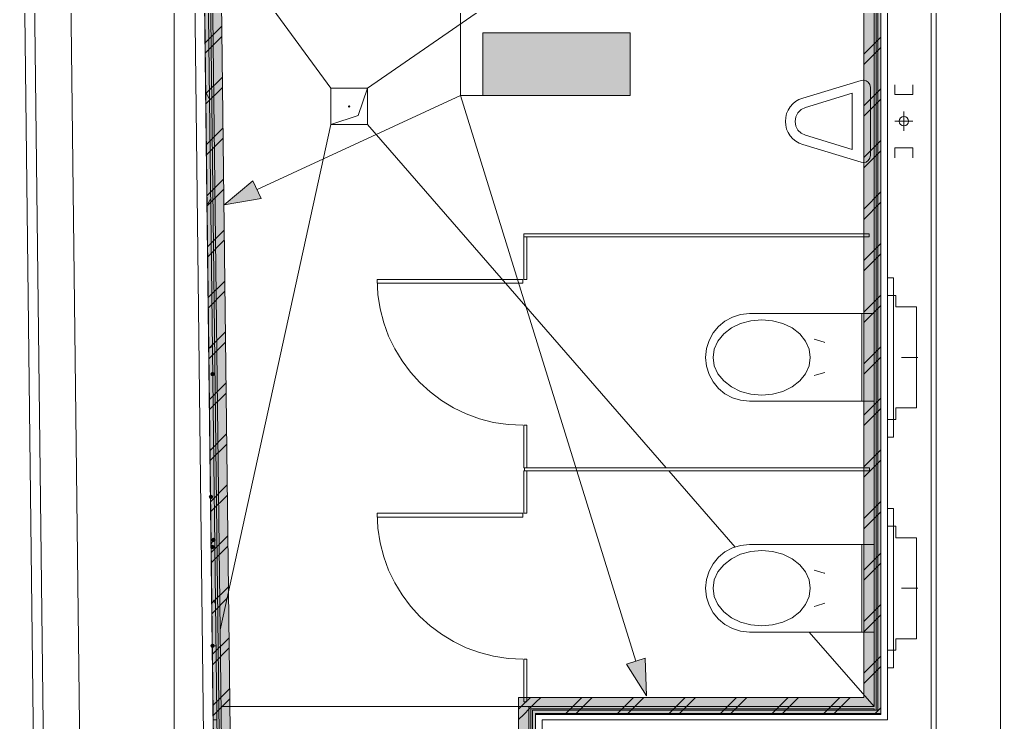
# Model space of a CAD drawing. Header units: millimetres. Extents: x 0 to 1189, y 0 to 841.
# Drawn here: x 681.82 to 722.17, y 448.35 to 477.25 of the extents above; entities that cross this region are included whole.
import ezdxf

# ---------------------------------------------------------------- set-up
doc = ezdxf.new("R2010")
doc.units = ezdxf.units.MM

msp = doc.modelspace()

# ---------------------------------------------------------------- hatches: boundary and pattern name
at = {"true_color": 0xcccccc}
h = msp.add_hatch(color=254, dxfattribs=at)
h.dxf.hatch_style = 2
h.paths.add_polyline_path([(716.557095, 487.334515), (717.257096, 487.334515), (717.257096, 449.377457), (716.557095, 449.377457)])
h = msp.add_hatch(color=254, dxfattribs=at)
h.dxf.hatch_style = 2
h.paths.add_polyline_path([(689.383053, 481.434506), (690.083054, 481.434506), (690.880056, 414.641404), (690.180054, 414.641404)])
at = {"true_color": 0xffffff}
h = msp.add_hatch(color=7, dxfattribs=at)
h.dxf.hatch_style = 2
h.paths.add_polyline_path([(700.874071, 476.717499), (706.93508, 476.717499), (706.93508, 474.129495), (700.874071, 474.129495)])
h = msp.add_hatch(color=7, dxfattribs=at)
h.dxf.hatch_style = 2
h.paths.add_polyline_path([(700.874071, 476.717499), (706.93508, 476.717499), (706.93508, 474.129495), (700.874071, 474.129495)])
h = msp.add_hatch(color=7, dxfattribs=at)
h.dxf.hatch_style = 2
h.paths.add_polyline_path([(700.874071, 476.717499), (706.93508, 476.717499), (706.93508, 474.129495), (700.874071, 474.129495)])
at = {"true_color": 0x0077b0}
h = msp.add_hatch(color=144, dxfattribs=at)
h.dxf.hatch_style = 2
h.paths.add_polyline_path([(701.177773, 476.736153), (702.18815, 476.736153), (702.261875, 476.710591), (702.286818, 476.634178), (702.286818, 474.816822), (702.261875, 474.742063), (702.18815, 474.718154), (702.111738, 474.742063), (702.086175, 474.816822), (702.086175, 476.532755), (701.279196, 476.532755), (701.279196, 474.816822), (701.253909, 474.742063), (701.177773, 474.718154), (701.101636, 474.742063), (701.076349, 474.816822), (701.076349, 476.634178), (701.101636, 476.710591)])
h = msp.add_hatch(color=144, dxfattribs=at)
h.dxf.hatch_style = 2
h.paths.add_polyline_path([(701.177773, 476.736153), (702.18815, 476.736153), (702.261875, 476.710591), (702.286818, 476.634178), (702.286818, 474.816822), (702.261875, 474.742063), (702.18815, 474.718154), (702.111738, 474.742063), (702.086175, 474.816822), (702.086175, 476.532755), (701.279196, 476.532755), (701.279196, 474.816822), (701.253909, 474.742063), (701.177773, 474.718154), (701.101636, 474.742063), (701.076349, 474.816822), (701.076349, 476.634178), (701.101636, 476.710591)])
h = msp.add_hatch(color=144, dxfattribs=at)
h.dxf.hatch_style = 2
h.paths.add_polyline_path([(701.177773, 476.736153), (702.18815, 476.736153), (702.261875, 476.710591), (702.286818, 476.634178), (702.286818, 474.816822), (702.261875, 474.742063), (702.18815, 474.718154), (702.111738, 474.742063), (702.086175, 474.816822), (702.086175, 476.532755), (701.279196, 476.532755), (701.279196, 474.816822), (701.253909, 474.742063), (701.177773, 474.718154), (701.101636, 474.742063), (701.076349, 474.816822), (701.076349, 476.634178), (701.101636, 476.710591)])
h = msp.add_hatch(color=144, dxfattribs=at)
h.dxf.hatch_style = 2
h.paths.add_polyline_path([(702.691653, 474.816822), (702.691653, 476.634178), (702.71694, 476.710591), (702.793077, 476.736153), (702.869214, 476.710591), (702.894501, 476.634178), (702.894501, 475.928623), (703.70148, 475.928623), (703.70148, 476.634178), (703.727042, 476.710591), (703.803455, 476.736153), (703.87718, 476.710591), (703.902122, 476.634178), (703.902122, 474.816822), (703.87718, 474.742063), (703.803455, 474.718154), (703.727042, 474.742063), (703.70148, 474.816822), (703.70148, 475.725776), (702.894501, 475.725776), (702.894501, 474.816822), (702.869214, 474.742063), (702.793077, 474.718154), (702.71694, 474.742063)])
h = msp.add_hatch(color=144, dxfattribs=at)
h.dxf.hatch_style = 2
h.paths.add_polyline_path([(702.691653, 474.816822), (702.691653, 476.634178), (702.71694, 476.710591), (702.793077, 476.736153), (702.869214, 476.710591), (702.894501, 476.634178), (702.894501, 475.928623), (703.70148, 475.928623), (703.70148, 476.634178), (703.727042, 476.710591), (703.803455, 476.736153), (703.87718, 476.710591), (703.902122, 476.634178), (703.902122, 474.816822), (703.87718, 474.742063), (703.803455, 474.718154), (703.727042, 474.742063), (703.70148, 474.816822), (703.70148, 475.725776), (702.894501, 475.725776), (702.894501, 474.816822), (702.869214, 474.742063), (702.793077, 474.718154), (702.71694, 474.742063)])
h = msp.add_hatch(color=144, dxfattribs=at)
h.dxf.hatch_style = 2
h.paths.add_polyline_path([(702.691653, 474.816822), (702.691653, 476.634178), (702.71694, 476.710591), (702.793077, 476.736153), (702.869214, 476.710591), (702.894501, 476.634178), (702.894501, 475.928623), (703.70148, 475.928623), (703.70148, 476.634178), (703.727042, 476.710591), (703.803455, 476.736153), (703.87718, 476.710591), (703.902122, 476.634178), (703.902122, 474.816822), (703.87718, 474.742063), (703.803455, 474.718154), (703.727042, 474.742063), (703.70148, 474.816822), (703.70148, 475.725776), (702.894501, 475.725776), (702.894501, 474.816822), (702.869214, 474.742063), (702.793077, 474.718154), (702.71694, 474.742063)])
h = msp.add_hatch(color=144, dxfattribs=at)
h.dxf.hatch_style = 2
h.paths.add_polyline_path([(706.226704, 476.736153), (706.327137, 476.727118), (706.420388, 476.699842), (706.505679, 476.654065), (706.582238, 476.58953), (706.647204, 476.511447), (706.693928, 476.425819), (706.722152, 476.332336), (706.731617, 476.230689), (706.708466, 476.086477), (706.639013, 475.940198), (706.004013, 474.918796), (706.630194, 474.918796), (706.70633, 474.893234), (706.731617, 474.816822), (706.70633, 474.742063), (706.630194, 474.718154), (705.823215, 474.718154), (705.747078, 474.742063), (705.721791, 474.816822), (705.738328, 474.876353), (706.478058, 476.064222), (706.516023, 476.146629), (706.52877, 476.230689), (706.507273, 476.347615), (706.441127, 476.445112), (706.343631, 476.511257), (706.226704, 476.532755), (706.142007, 476.516925), (706.06134, 476.469365), (705.984393, 476.389973), (705.910858, 476.278645), (705.874478, 476.243091), (705.823215, 476.230689), (705.747078, 476.256251), (705.721791, 476.332664), (705.730059, 476.3718), (705.832155, 476.531282), (705.948616, 476.645134), (706.07996, 476.713407)])
h = msp.add_hatch(color=144, dxfattribs=at)
h.dxf.hatch_style = 2
h.paths.add_polyline_path([(706.226704, 476.736153), (706.327137, 476.727118), (706.420388, 476.699842), (706.505679, 476.654065), (706.582238, 476.58953), (706.647204, 476.511447), (706.693928, 476.425819), (706.722152, 476.332336), (706.731617, 476.230689), (706.708466, 476.086477), (706.639013, 475.940198), (706.004013, 474.918796), (706.630194, 474.918796), (706.70633, 474.893234), (706.731617, 474.816822), (706.70633, 474.742063), (706.630194, 474.718154), (705.823215, 474.718154), (705.747078, 474.742063), (705.721791, 474.816822), (705.738328, 474.876353), (706.478058, 476.064222), (706.516023, 476.146629), (706.52877, 476.230689), (706.507273, 476.347615), (706.441127, 476.445112), (706.343631, 476.511257), (706.226704, 476.532755), (706.142007, 476.516925), (706.06134, 476.469365), (705.984393, 476.389973), (705.910858, 476.278645), (705.874478, 476.243091), (705.823215, 476.230689), (705.747078, 476.256251), (705.721791, 476.332664), (705.730059, 476.3718), (705.832155, 476.531282), (705.948616, 476.645134), (706.07996, 476.713407)])
h = msp.add_hatch(color=144, dxfattribs=at)
h.dxf.hatch_style = 2
h.paths.add_polyline_path([(706.226704, 476.736153), (706.327137, 476.727118), (706.420388, 476.699842), (706.505679, 476.654065), (706.582238, 476.58953), (706.647204, 476.511447), (706.693928, 476.425819), (706.722152, 476.332336), (706.731617, 476.230689), (706.708466, 476.086477), (706.639013, 475.940198), (706.004013, 474.918796), (706.630194, 474.918796), (706.70633, 474.893234), (706.731617, 474.816822), (706.70633, 474.742063), (706.630194, 474.718154), (705.823215, 474.718154), (705.747078, 474.742063), (705.721791, 474.816822), (705.738328, 474.876353), (706.478058, 476.064222), (706.516023, 476.146629), (706.52877, 476.230689), (706.507273, 476.347615), (706.441127, 476.445112), (706.343631, 476.511257), (706.226704, 476.532755), (706.142007, 476.516925), (706.06134, 476.469365), (705.984393, 476.389973), (705.910858, 476.278645), (705.874478, 476.243091), (705.823215, 476.230689), (705.747078, 476.256251), (705.721791, 476.332664), (705.730059, 476.3718), (705.832155, 476.531282), (705.948616, 476.645134), (706.07996, 476.713407)])
h = msp.add_hatch(color=144, dxfattribs=at)
h.dxf.hatch_style = 2
h.paths.add_polyline_path([(705.215361, 475.220311), (704.408381, 475.220311), (704.332245, 475.245874), (704.306958, 475.322286), (704.332245, 475.398423), (704.408381, 475.42371), (705.215361, 475.42371), (705.291497, 475.398423), (705.316784, 475.322286), (705.291497, 475.245874)])
h = msp.add_hatch(color=144, dxfattribs=at)
h.dxf.hatch_style = 2
h.paths.add_polyline_path([(705.215361, 475.220311), (704.408381, 475.220311), (704.332245, 475.245874), (704.306958, 475.322286), (704.332245, 475.398423), (704.408381, 475.42371), (705.215361, 475.42371), (705.291497, 475.398423), (705.316784, 475.322286), (705.291497, 475.245874)])
h = msp.add_hatch(color=144, dxfattribs=at)
h.dxf.hatch_style = 2
h.paths.add_polyline_path([(705.215361, 475.220311), (704.408381, 475.220311), (704.332245, 475.245874), (704.306958, 475.322286), (704.332245, 475.398423), (704.408381, 475.42371), (705.215361, 475.42371), (705.291497, 475.398423), (705.316784, 475.322286), (705.291497, 475.245874)])
h = msp.add_hatch(color=144, dxfattribs=at)
h.dxf.hatch_style = 2
h.paths.add_polyline_path([(690.232055, 469.640488), (691.420056, 470.62949), (691.755057, 469.902489)])
h = msp.add_hatch(color=7)
h.dxf.hatch_style = 2
h.paths.add_polyline_path([(689.757054, 462.763478), (689.693491, 462.73704), (689.667054, 462.673478), (689.693491, 462.609915), (689.757054, 462.583477), (689.827616, 462.609915), (689.854054, 462.673478), (689.827616, 462.73704)])
h = msp.add_hatch(color=7)
h.dxf.hatch_style = 2
h.paths.add_polyline_path([(689.757054, 462.763478), (689.693491, 462.73704), (689.667054, 462.673478), (689.693491, 462.609915), (689.757054, 462.583477), (689.820616, 462.609915), (689.847054, 462.673478), (689.820616, 462.73704)])
h = msp.add_hatch(color=7)
h.dxf.hatch_style = 2
h.paths.add_polyline_path([(689.757054, 462.763478), (689.693491, 462.73704), (689.667054, 462.673478), (689.693491, 462.609915), (689.757054, 462.583477), (689.820616, 462.609915), (689.847054, 462.673478), (689.820616, 462.73704)])
h = msp.add_hatch(color=7)
h.dxf.hatch_style = 2
h.paths.add_polyline_path([(689.693054, 457.71347), (689.629491, 457.687032), (689.603054, 457.62347), (689.629491, 457.559907), (689.693054, 457.53347), (689.756616, 457.559907), (689.783054, 457.62347), (689.756616, 457.687032)])
h = msp.add_hatch(color=7)
h.dxf.hatch_style = 2
h.paths.add_polyline_path([(689.757054, 455.651467), (689.693491, 455.625029), (689.667054, 455.561467), (689.693491, 455.497904), (689.757054, 455.471467), (689.820616, 455.497904), (689.847054, 455.561467), (689.820616, 455.625029)])
h = msp.add_hatch(color=7)
h.dxf.hatch_style = 2
h.paths.add_polyline_path([(689.800054, 455.944467), (689.736491, 455.91803), (689.710054, 455.854467), (689.736491, 455.790905), (689.800054, 455.764467), (689.863616, 455.790905), (689.890054, 455.854467), (689.863616, 455.91803)])
h = msp.add_hatch(color=7)
h.dxf.hatch_style = 2
h.paths.add_polyline_path([(689.757054, 451.587461), (689.693491, 451.561023), (689.667054, 451.49746), (689.693491, 451.433898), (689.757054, 451.40746), (689.820616, 451.433898), (689.847054, 451.49746), (689.820616, 451.561023)])
h = msp.add_hatch(color=7)
h.dxf.hatch_style = 2
h.paths.add_polyline_path([(689.757054, 451.587461), (689.693491, 451.561023), (689.667054, 451.49746), (689.693491, 451.433898), (689.757054, 451.40746), (689.820616, 451.433898), (689.847054, 451.49746), (689.820616, 451.561023)])
h = msp.add_hatch(color=144, dxfattribs=at)
h.dxf.hatch_style = 2
h.paths.add_polyline_path([(707.611081, 449.440457), (706.78708, 450.748459), (707.551081, 450.98546)])
at = {"true_color": 0xcccccc}
h = msp.add_hatch(color=254, dxfattribs=at)
h.dxf.hatch_style = 2
h.paths.add_polyline_path([(702.350073, 449.377457), (703.050074, 449.377457), (703.050074, 448.677456)])
h = msp.add_hatch(color=254, dxfattribs=at)
h.dxf.hatch_style = 2
h.paths.add_polyline_path([(702.350073, 448.677456), (702.350073, 449.377457), (703.050074, 448.677456)])
h = msp.add_hatch(color=254, dxfattribs=at)
h.dxf.hatch_style = 2
h.paths.add_polyline_path([(716.557095, 449.377457), (716.557095, 448.677456), (703.050074, 448.677456), (703.050074, 449.377457)])
h = msp.add_hatch(color=254, dxfattribs=at)
h.dxf.hatch_style = 2
h.paths.add_polyline_path([(716.557095, 449.377457), (717.257096, 449.377457), (717.257096, 448.677456)])
h = msp.add_hatch(color=254, dxfattribs=at)
h.dxf.hatch_style = 2
h.paths.add_polyline_path([(716.557095, 448.677456), (716.557095, 449.377457), (717.257096, 448.677456)])
h = msp.add_hatch(color=254, dxfattribs=at)
h.dxf.hatch_style = 2
h.paths.add_polyline_path([(702.350073, 448.677456), (703.050074, 448.677456), (703.050074, 446.887453), (702.350073, 446.887453)])

# ---------------------------------------------------------------- linework, layer by layer
at = {"color": 7, "lineweight": 0}
for points in [[(722.173103, 251.095154), (722.173103, 498.901533)], [(681.819042, 496.134529), (682.574043, 432.105431)], [(688.173051, 251.095154), (688.173051, 495.459528)], [(682.974043, 432.120431), (682.240042, 494.434526)], [(684.474046, 432.127431), (683.740045, 494.434526)], [(688.906052, 488.834518), (689.569054, 432.587432)], [(719.327099, 443.507448), (719.327099, 488.834518)], [(719.527099, 488.834518), (719.527099, 413.741403)], [(717.127096, 448.847456), (717.127096, 488.034516)], [(717.257096, 448.717456), (717.257096, 488.034516)], [(717.257096, 449.377457), (717.257096, 488.034516)], [(717.527096, 448.447456), (717.527096, 488.034516)], [(715.341093, 487.704516), (696.127064, 474.434496)], [(716.977095, 487.869516), (716.977095, 448.997457)], [(717.067096, 487.869516), (717.067096, 448.847456)], [(716.557095, 487.334515), (716.557095, 449.377457)], [(689.386053, 482.043507), (689.968054, 432.602432)], [(690.119054, 432.594432), (689.536053, 482.044507)], [(690.209054, 432.595432), (689.626054, 482.045507)], [(690.299055, 432.596432), (689.717054, 481.984507)], [(689.383053, 481.434506), (690.180054, 414.641404)], [(690.880056, 414.641404), (690.083054, 481.434506)], [(689.725054, 481.124506), (694.627061, 474.434496)], [(689.444053, 476.292498), (690.136054, 476.984499)], [(689.449053, 475.873498), (690.141054, 476.564499)], [(716.557095, 475.828498), (717.257096, 476.528499)], [(716.557095, 475.403497), (717.257096, 476.103498)], [(689.469053, 474.196495), (690.161054, 474.887496)], [(716.440095, 474.753496), (714.038091, 474.027495)], [(716.440095, 474.753496), (716.527095, 474.765496), (716.644001, 474.741965), (716.739345, 474.677746), (716.803564, 474.582402), (716.827095, 474.465496)], [(717.827097, 474.575496), (717.827097, 474.175495)], [(718.577098, 474.175495), (718.577098, 474.575496)], [(689.474053, 473.776495), (690.166054, 474.468496)], [(689.620054, 474.005495), (689.478053, 474.251495)], [(694.627061, 472.934493), (694.627061, 474.434496)], [(694.627061, 474.434496), (696.127064, 474.434496)], [(696.127064, 474.434496), (694.627061, 474.434496)], [(694.627061, 474.434496), (694.627061, 472.934493)], [(696.127064, 474.434496), (695.752063, 473.309494)], [(696.127064, 474.434496), (696.127064, 472.934493)], [(696.127064, 472.934493), (696.127064, 474.434496)], [(716.077094, 474.225495), (714.154091, 473.644494)], [(716.077094, 471.914492), (716.077094, 474.225495)], [(716.557095, 473.706494), (717.257096, 474.406495)], [(716.827095, 471.676491), (716.827095, 474.465496)], [(717.827097, 474.175495), (718.577098, 474.175495)], [(714.040091, 472.112492), (713.888007, 472.171701), (713.750231, 472.253164), (713.628604, 472.354385), (713.524965, 472.472868), (713.441154, 472.606116), (713.379012, 472.751634), (713.340377, 472.906925), (713.32709, 473.069493), (713.340332, 473.232023), (713.37884, 473.387228), (713.440785, 473.53266), (713.52434, 473.665869), (713.627676, 473.784407), (713.748965, 473.885823), (713.88638, 473.967669), (714.038091, 474.027495)], [(716.557095, 473.282494), (717.257096, 473.982495)], [(695.352062, 473.684494), (695.377062, 473.709494), (695.402062, 473.684494)], [(695.352062, 473.684494), (695.365062, 473.706494)], [(695.402062, 473.684494), (695.377062, 473.659494), (695.352062, 473.684494)], [(695.401062, 473.678494), (695.377062, 473.659494), (695.365062, 473.663494)], [(695.377062, 473.709494), (695.401062, 473.691494)], [(714.155091, 472.495493), (713.98106, 472.579977), (713.845841, 472.711618), (713.758247, 472.878696), (713.72709, 473.069493), (713.75809, 473.260306), (713.845341, 473.427494), (713.980216, 473.559432), (714.154091, 473.644494)], [(718.202097, 472.675493), (718.202097, 473.475494)], [(695.752063, 473.309494), (694.627061, 472.934493)], [(718.577098, 473.075493), (717.827097, 473.075493)], [(689.494053, 472.099492), (690.186054, 472.791493)], [(690.068054, 452.155461), (694.627061, 472.934493)], [(696.127064, 472.934493), (694.627061, 472.934493)], [(694.627061, 472.934493), (696.127064, 472.934493)], [(696.127064, 472.934493), (708.424082, 458.817472)], [(689.499053, 471.680491), (690.191054, 472.372492)], [(714.155091, 472.495493), (716.077094, 471.914492)], [(716.557095, 471.585491), (717.257096, 472.285492)], [(714.040091, 472.112492), (716.440095, 471.387491)], [(716.557095, 471.161491), (717.257096, 471.861492)], [(717.827097, 471.975492), (718.577098, 471.975492)], [(717.827097, 471.575491), (717.827097, 471.975492)], [(718.577098, 471.975492), (718.577098, 471.575491)], [(716.827095, 471.676491), (716.803564, 471.557585), (716.739345, 471.462241), (716.644001, 471.398022), (716.527095, 471.374491), (716.440095, 471.387491)], [(689.519053, 470.003489), (690.211054, 470.69549)], [(689.524053, 469.584488), (690.216054, 470.275489)], [(716.557095, 469.464488), (717.257096, 470.164489)], [(689.679054, 469.869489), (689.569054, 469.679488)], [(716.557095, 469.039487), (717.257096, 469.739488)], [(689.544053, 467.907486), (690.236055, 468.598487)], [(689.549053, 467.487485), (690.241055, 468.179486)], [(716.770095, 468.437486), (702.570073, 468.437486)], [(702.570073, 468.437486), (702.570073, 468.317486)], [(702.570073, 468.317486), (716.770095, 468.317486)], [(702.570073, 468.317486), (702.570073, 466.567484)], [(702.690074, 468.317486), (702.570073, 468.317486)], [(702.690074, 466.567484), (702.690074, 468.317486)], [(716.770095, 468.317486), (716.770095, 468.437486)], [(716.557095, 467.342485), (717.257096, 468.042486)], [(716.557095, 466.918484), (717.257096, 467.618485)], [(689.569054, 465.810482), (690.261055, 466.502483)], [(702.530073, 460.567474), (701.916559, 460.598449), (701.320778, 460.689361), (700.745746, 460.837198), (700.194476, 461.038944), (699.669983, 461.291584), (699.175283, 461.592105), (698.713389, 461.937491), (698.287317, 462.324727), (697.90008, 462.750799), (697.554695, 463.212693), (697.254174, 463.707394), (697.001534, 464.231886), (696.799788, 464.783156), (696.651951, 465.358189), (696.561038, 465.953969), (696.530064, 466.567484)], [(696.530064, 466.407483), (696.530064, 466.567484)], [(702.530073, 466.567484), (696.530064, 466.567484)], [(702.530073, 466.407483), (702.530073, 466.567484)], [(702.570073, 466.567484), (702.690074, 466.567484)], [(717.527096, 466.635484), (717.777097, 466.635484)], [(717.777097, 466.635484), (717.777097, 460.085474)], [(702.530073, 466.407483), (696.530064, 466.407483)], [(689.574054, 465.391482), (690.266055, 466.083483)], [(716.557095, 465.221481), (717.257096, 465.921483)], [(717.527096, 465.910483), (717.867097, 465.910483)], [(717.867097, 465.910483), (717.867097, 465.440482)], [(716.557095, 464.797481), (717.257096, 465.497482)], [(717.867097, 465.440482), (718.717098, 465.440482)], [(718.717098, 465.440482), (718.717098, 461.280475)], [(711.846088, 461.560476), (711.483357, 461.59705), (711.145493, 461.701945), (710.839738, 461.867918), (710.573336, 462.087727), (710.353527, 462.354129), (710.187554, 462.659884), (710.082659, 462.997748), (710.046085, 463.360479), (710.082659, 463.72321), (710.187554, 464.061073), (710.353527, 464.366828), (710.573336, 464.633231), (710.839738, 464.853039), (711.145493, 465.019012), (711.483357, 465.123907), (711.846088, 465.160481)], [(716.977095, 465.160481), (711.846088, 465.160481)], [(711.907088, 464.871481), (712.352088, 464.910481)], [(712.352088, 464.910481), (712.797089, 464.871481)], [(716.477095, 461.560476), (716.477095, 465.160481)], [(716.477095, 465.160481), (716.977095, 465.160481)], [(710.789086, 464.32748), (711.105086, 464.57248)], [(711.105086, 464.57248), (711.484087, 464.757481)], [(711.484087, 464.757481), (711.907088, 464.871481)], [(712.797089, 464.871481), (713.22009, 464.757481)], [(713.22009, 464.757481), (713.59909, 464.57248)], [(713.59909, 464.57248), (713.916091, 464.32748)], [(689.594054, 463.714479), (690.286055, 464.40648)], [(710.550086, 464.03348), (710.789086, 464.32748)], [(713.916091, 464.32748), (714.154091, 464.03348)], [(714.515092, 464.11048), (714.929092, 463.98348)], [(689.599054, 463.295479), (690.291055, 463.98748)], [(689.750054, 463.895479), (689.669054, 463.755479)], [(710.352085, 463.360479), (710.402085, 463.705479)], [(710.402085, 463.705479), (710.550086, 464.03348)], [(714.154091, 464.03348), (714.302091, 463.705479)], [(714.302091, 463.705479), (714.352091, 463.360479)], [(714.929092, 463.98348), (714.955092, 463.97848)], [(716.557095, 463.100478), (717.257096, 463.800479)], [(710.402085, 463.015478), (710.352085, 463.360479)], [(714.352091, 463.360479), (714.302091, 463.015478)], [(716.557095, 462.675478), (717.257096, 463.375479)], [(718.100097, 463.360479), (718.780098, 463.360479)], [(710.550086, 462.688478), (710.402085, 463.015478)], [(714.302091, 463.015478), (714.154091, 462.688478)], [(710.789086, 462.394477), (710.550086, 462.688478)], [(714.154091, 462.688478), (713.916091, 462.394477)], [(714.601092, 462.644478), (714.515092, 462.610477)], [(714.955092, 462.743478), (714.601092, 462.644478)], [(689.619054, 461.618476), (690.311055, 462.309477)], [(711.105086, 462.148477), (710.789086, 462.394477)], [(711.484087, 461.964476), (711.105086, 462.148477)], [(713.59909, 462.148477), (713.22009, 461.964476)], [(713.916091, 462.394477), (713.59909, 462.148477)], [(689.624054, 461.198475), (690.316055, 461.890476)], [(711.907088, 461.849476), (711.484087, 461.964476)], [(712.352088, 461.810476), (711.907088, 461.849476)], [(712.797089, 461.849476), (712.352088, 461.810476)], [(713.22009, 461.964476), (712.797089, 461.849476)], [(716.557095, 460.978475), (717.257096, 461.678476)], [(711.846088, 461.560476), (716.977095, 461.560476)], [(716.977095, 461.560476), (716.477095, 461.560476)], [(716.557095, 460.554474), (717.257096, 461.254475)], [(717.867097, 461.280475), (717.867097, 460.810475)], [(718.717098, 461.280475), (717.867097, 461.280475)], [(702.570073, 460.567474), (702.570073, 458.817472)], [(702.690074, 460.567474), (702.570073, 460.567474)], [(702.690074, 458.817472), (702.690074, 460.567474)], [(717.867097, 460.810475), (717.527096, 460.810475)], [(689.644054, 459.521473), (690.336055, 460.213474)], [(717.777097, 460.085474), (717.527096, 460.085474)], [(689.649054, 459.102472), (690.341055, 459.794473)], [(689.757054, 459.625473), (689.800054, 459.625473)], [(716.557095, 458.857472), (717.257096, 459.557473)], [(716.557095, 458.433471), (717.257096, 459.133472)], [(702.570073, 458.817472), (702.690074, 458.817472)], [(702.570073, 458.697471), (702.570073, 456.947469)], [(702.690074, 458.697471), (702.570073, 458.697471)], [(716.790095, 458.817472), (702.590073, 458.817472)], [(702.590073, 458.817472), (702.590073, 458.697471)], [(702.590073, 458.697471), (716.790095, 458.697471)], [(702.690074, 456.947469), (702.690074, 458.697471)], [(708.528082, 458.697471), (711.265087, 455.555467)], [(716.790095, 458.697471), (716.790095, 458.817472)], [(689.669054, 457.42547), (690.361055, 458.117471)], [(689.693054, 457.62347), (689.673054, 457.65647)], [(689.674054, 457.006469), (690.366055, 457.69847)], [(716.557095, 456.736468), (717.257096, 457.43647)], [(702.530073, 450.94746), (701.916559, 450.978434), (701.320778, 451.069347), (700.745746, 451.217183), (700.194476, 451.418929), (699.669983, 451.67157), (699.175283, 451.97209), (698.713389, 452.317476), (698.287317, 452.704712), (697.90008, 453.130785), (697.554695, 453.592679), (697.254174, 454.087379), (697.001534, 454.611871), (696.799788, 455.163141), (696.651951, 455.738174), (696.561038, 456.333955), (696.530064, 456.947469)], [(696.530064, 456.787469), (696.530064, 456.947469)], [(702.530073, 456.947469), (696.530064, 456.947469)], [(702.530073, 456.787469), (702.530073, 456.947469)], [(702.570073, 456.947469), (702.690074, 456.947469)], [(716.557095, 456.311468), (717.257096, 457.011469)], [(717.527096, 457.139469), (717.777097, 457.139469)], [(717.777097, 457.139469), (717.777097, 450.589459)], [(702.530073, 456.787469), (696.530064, 456.787469)], [(717.527096, 456.414468), (717.867097, 456.414468)], [(717.867097, 456.414468), (717.867097, 455.944467)], [(689.694054, 455.329466), (690.386055, 456.021467)], [(689.800054, 455.854467), (689.697054, 455.675467)], [(689.699054, 454.909466), (690.391055, 455.601467)], [(711.846088, 452.064461), (711.483357, 452.101036), (711.145493, 452.20593), (710.839738, 452.371903), (710.573336, 452.591712), (710.353527, 452.858115), (710.187554, 453.163869), (710.082659, 453.501733), (710.046085, 453.864464), (710.082659, 454.227195), (710.187554, 454.565059), (710.353527, 454.870813), (710.573336, 455.137216), (710.839738, 455.357025), (711.145493, 455.522998), (711.483357, 455.627893), (711.846088, 455.664467)], [(716.977095, 455.664467), (711.846088, 455.664467)], [(716.477095, 452.064461), (716.477095, 455.664467)], [(716.477095, 455.664467), (716.977095, 455.664467)], [(717.867097, 455.944467), (718.717098, 455.944467)], [(718.717098, 455.944467), (718.717098, 451.784461)], [(689.757054, 455.561467), (689.848054, 455.561467)], [(711.105086, 455.076466), (711.484087, 455.260466)], [(711.484087, 455.260466), (711.907088, 455.375466)], [(711.907088, 455.375466), (712.352088, 455.414466)], [(712.352088, 455.414466), (712.797089, 455.375466)], [(712.797089, 455.375466), (713.22009, 455.260466)], [(713.22009, 455.260466), (713.59909, 455.076466)], [(716.557095, 454.614465), (717.257096, 455.314466)], [(710.550086, 454.536465), (710.789086, 454.830466)], [(710.789086, 454.830466), (711.105086, 455.076466)], [(713.59909, 455.076466), (713.916091, 454.830466)], [(713.916091, 454.830466), (714.154091, 454.536465)], [(716.557095, 454.190465), (717.257096, 454.890466)], [(710.402085, 454.209465), (710.550086, 454.536465)], [(714.154091, 454.536465), (714.302091, 454.209465)], [(714.515092, 454.614465), (714.929092, 454.487465)], [(714.929092, 454.487465), (714.955092, 454.481465)], [(710.352085, 453.864464), (710.402085, 454.209465)], [(714.302091, 454.209465), (714.352091, 453.864464)], [(689.719054, 453.232463), (690.411055, 453.924464)], [(710.402085, 453.519464), (710.352085, 453.864464)], [(714.352091, 453.864464), (714.302091, 453.519464)], [(718.100097, 453.864464), (718.780098, 453.864464)], [(689.724054, 452.813462), (690.416055, 453.505464)], [(689.875054, 453.242463), (689.797054, 453.377463)], [(710.550086, 453.191463), (710.402085, 453.519464)], [(710.789086, 452.897463), (710.550086, 453.191463)], [(714.154091, 453.191463), (713.916091, 452.897463)], [(714.302091, 453.519464), (714.154091, 453.191463)], [(714.955092, 453.247463), (714.601092, 453.147463)], [(716.557095, 452.493462), (717.257096, 453.193463)], [(711.105086, 452.652462), (710.789086, 452.897463)], [(713.916091, 452.897463), (713.59909, 452.652462)], [(714.601092, 453.147463), (714.515092, 453.114463)], [(711.484087, 452.467462), (711.105086, 452.652462)], [(711.907088, 452.353462), (711.484087, 452.467462)], [(713.22009, 452.467462), (712.797089, 452.353462)], [(713.59909, 452.652462), (713.22009, 452.467462)], [(716.557095, 452.069461), (717.257096, 452.769462)], [(711.846088, 452.064461), (716.977095, 452.064461)], [(712.352088, 452.314462), (711.907088, 452.353462)], [(712.797089, 452.353462), (712.352088, 452.314462)], [(714.306091, 452.064461), (716.977095, 448.997457)], [(716.977095, 452.064461), (716.477095, 452.064461)], [(689.745054, 451.13646), (690.436055, 451.828461)], [(717.867097, 451.784461), (717.867097, 451.31446)], [(718.717098, 451.784461), (717.867097, 451.784461)], [(689.750054, 450.717459), (690.441055, 451.40946)], [(689.757054, 451.49746), (689.896054, 451.49746)], [(717.867097, 451.31446), (717.527096, 451.31446)], [(702.570073, 450.94746), (702.570073, 449.197457)], [(702.690074, 450.94746), (702.570073, 450.94746)], [(702.690074, 449.197457), (702.690074, 450.94746)], [(716.557095, 450.372459), (717.257096, 451.07246)], [(716.557095, 449.947458), (717.257096, 450.647459)], [(717.777097, 450.589459), (717.527096, 450.589459)], [(689.770054, 449.040457), (690.461055, 449.732458)], [(689.775054, 448.621456), (690.466055, 449.312457)], [(702.350073, 449.377457), (703.050074, 449.377457)], [(702.350073, 449.377457), (702.350073, 446.887453)], [(702.570073, 449.197457), (702.690074, 449.197457)], [(702.592073, 449.135457), (702.835074, 449.377457)], [(702.804074, 448.923457), (703.050074, 449.168457)], [(703.050074, 449.168457), (703.259074, 449.377457)], [(716.557095, 449.377457), (703.050074, 449.377457)], [(704.256076, 448.677456), (704.956077, 449.377457)], [(704.680077, 448.677456), (705.380078, 449.377457)], [(706.377079, 448.677456), (707.07708, 449.377457)], [(706.80208, 448.677456), (707.502081, 449.377457)], [(708.499082, 448.677456), (709.199083, 449.377457)], [(708.923083, 448.677456), (709.623084, 449.377457)], [(710.620086, 448.677456), (711.320087, 449.377457)], [(711.044086, 448.677456), (711.744087, 449.377457)], [(712.741089, 448.677456), (713.44109, 449.377457)], [(713.16609, 448.677456), (713.866091, 449.377457)], [(714.863092, 448.677456), (715.563093, 449.377457)], [(715.287093, 448.677456), (715.987094, 449.377457)], [(717.257096, 448.677456), (717.257096, 449.377457)], [(702.770074, 448.997457), (690.105054, 448.997457)], [(702.350073, 448.892457), (702.592073, 449.135457)], [(702.559073, 448.677456), (702.804074, 448.923457)], [(716.977095, 448.997457), (702.770074, 448.997457)], [(702.770074, 448.997457), (702.770074, 446.647453)], [(716.977095, 448.907457), (702.860074, 448.907457)], [(702.860074, 448.907457), (702.860074, 446.737453)], [(702.920074, 448.847456), (717.127096, 448.847456)], [(702.920074, 446.797453), (702.920074, 448.847456)], [(716.977095, 448.847456), (716.977095, 448.907457)], [(716.984095, 448.677456), (717.121096, 448.814456)], [(717.121096, 448.814456), (717.257096, 448.950457)], [(689.782054, 448.449456), (689.932054, 448.449456)], [(702.350073, 448.468456), (702.559073, 448.677456)], [(717.257096, 448.717456), (703.050074, 448.717456)], [(703.050074, 448.717456), (703.050074, 446.927453)], [(703.050074, 446.887453), (703.050074, 448.677456)], [(703.050074, 448.677456), (717.257096, 448.677456)], [(703.320075, 448.447456), (717.527096, 448.447456)], [(703.320075, 447.197454), (703.320075, 448.447456)]]:
    msp.add_lwpolyline(points, dxfattribs=at)
at = {"color": 144, "lineweight": 0, "true_color": 0x0077b0}
for points in [[(699.956069, 486.242514), (699.956069, 474.129495)], [(700.874071, 476.717499), (706.93508, 476.717499)], [(700.874071, 474.129495), (700.874071, 476.717499)], [(700.874071, 476.717499), (706.93508, 476.717499)], [(700.874071, 474.129495), (700.874071, 476.717499)], [(700.874071, 476.717499), (706.93508, 476.717499)], [(700.874071, 474.129495), (700.874071, 476.717499)], [(706.93508, 476.717499), (706.93508, 474.129495)], [(706.93508, 476.717499), (706.93508, 474.129495)], [(706.93508, 476.717499), (706.93508, 474.129495)], [(691.588057, 470.266489), (699.956069, 474.129495)], [(699.956069, 474.129495), (700.874071, 474.129495)], [(699.956069, 474.129495), (700.874071, 474.129495)], [(707.16908, 450.86646), (699.956069, 474.129495)], [(699.956069, 474.129495), (700.874071, 474.129495)], [(706.93508, 474.129495), (700.874071, 474.129495)], [(706.93508, 474.129495), (700.874071, 474.129495)], [(706.93508, 474.129495), (700.874071, 474.129495)], [(690.232055, 469.640488), (691.420056, 470.62949)], [(691.420056, 470.62949), (691.755057, 469.902489)], [(690.232055, 469.640488), (691.755057, 469.902489)], [(706.78708, 450.748459), (707.551081, 450.98546)], [(707.611081, 449.440457), (707.551081, 450.98546)], [(707.611081, 449.440457), (706.78708, 450.748459)]]:
    msp.add_lwpolyline(points, dxfattribs=at)
at = {"color": 7, "lineweight": 0}
msp.add_circle((718.202597, 473.075993), 0.1895, dxfattribs=at)

doc.saveas('drawing.dxf')
